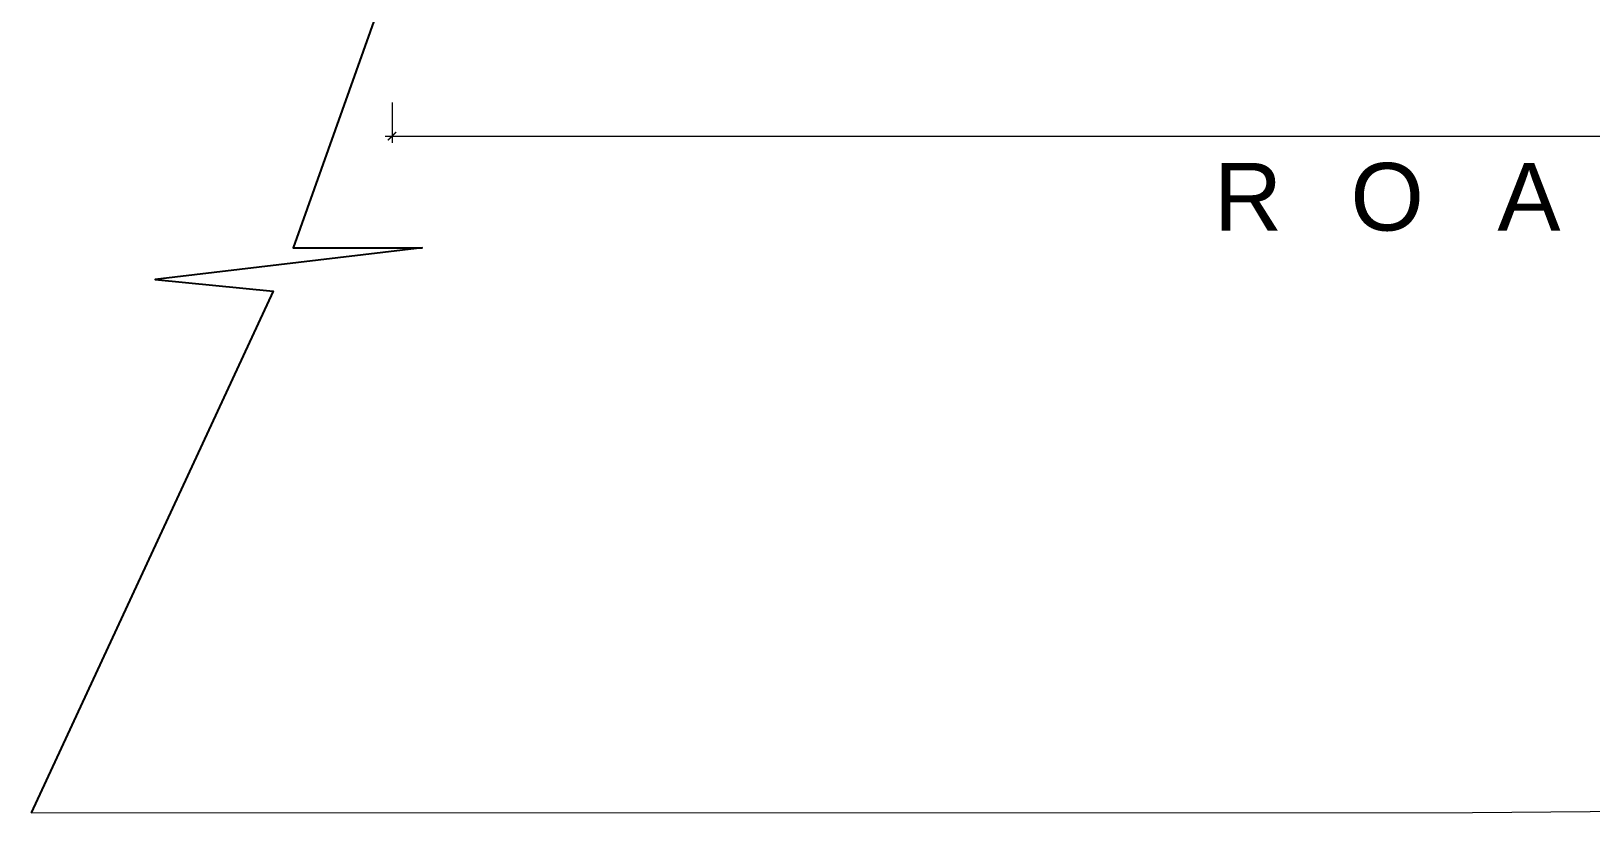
# Model space of a CAD drawing. Header units: metres. Extents: x 60101 to 1133747, y -540 to 107947.
# Drawn here: x 558199 to 569724, y 32802 to 38579 of the extents above; entities that cross this region are included whole.
import ezdxf

# ---------------------------------------------------------------- set-up
doc = ezdxf.new("R2010")
doc.units = ezdxf.units.M
doc.header["$LTSCALE"] = 5
doc.header["$PDMODE"] = 3
doc.header["$PDSIZE"] = 20
for name, color, linetype in [('A-DIM', 2, 'Continuous'), ('A-hatch', 251, 'Continuous'), ('A-TEXT', 3, 'Continuous')]:
    doc.layers.add(name, color=color, linetype=linetype)
doc.layers.add('A-FURN', color=251, linetype='Continuous', lineweight=5)
doc.styles.add('CEN GOTHIC', font='GOTHIC.TTF', dxfattribs={"width": 0.7})
doc.styles.add('century', font='GOTHIC.TTF', dxfattribs={"width": 0.8})
doc.styles.add('Century Gothic_B', font='GOTHICB.TTF', dxfattribs={"height": 199.9999999999998})
doc.dimstyles.new('1-50', dxfattribs={"dimscale": 50, "dimtxt": 5, "dimasz": 1.25, "dimexe": 1, "dimexo": 1, "dimgap": 0, "dimtad": 0, "dimdec": 0, "dimrnd": 5, "dimzin": 12, "dimdsep": 46, "dimtxsty": 'CEN GOTHIC', "dimblk": 'ARCHTICK', "dimcen": 1, "dimdle": 1, "dimclrd": 6, "dimclre": 6, "dimclrt": 256, "dimadec": 0, "dimazin": 3, "dimtfac": 1, "dimtdec": 0, "dimtmove": 1, "dimatfit": 2, "dimfxl": 5, "dimfxlon": 1, "dimtvp": 0.75, "dimtolj": 1, "dimtzin": 12, "dimlwd": 18, "dimlwe": 18, "dimarcsym": 0})

# ---------------------------------------------------------------- blocks, each defined once
blk = doc.blocks.new('_ArchTick')
at = {"color": 0, "linetype": 'ByBlock', "const_width": 0.15}
blk.add_lwpolyline([(-0.5, -0.5), (0.5, 0.5)], dxfattribs=at)
blk = doc.blocks.new('*D389')
at = {"layer": 'A-DIM', "color": 6, "lineweight": 18, "transparency": 16777216}
for p, q in [((560865.1996414, 38052.90748921176), (560865.1996414, 37752.90748921176)), ((584697.5941054458, 38052.90748921176), (584697.5941054458, 37752.90748921176))]:
    blk.add_line(p, q, dxfattribs=at)
at = {"layer": 'A-DIM', "lineweight": 18, "transparency": 16777216}
blk.add_line((560815.1996414, 37802.90748921176), (584747.5941054458, 37802.90748921176), dxfattribs=at)
at = {"layer": 'Defpoints', "color": 0, "transparency": 16777216}
for p in [(560865.1996414, 38392.26112166187), (584697.5941054458, 38392.26112166187), (584697.5941054458, 37802.90748921176)]:
    blk.add_point(p, dxfattribs=at)
at = {"layer": 'A-DIM', "lineweight": 18, "transparency": 16777216, "xscale": 62.5, "yscale": 62.5, "zscale": 62.5, "rotation": 180}
blk.add_blockref('_ArchTick', (560865.1996414, 37802.90748921176), dxfattribs=at)
at = {"layer": 'A-DIM', "lineweight": 18, "transparency": 16777216, "xscale": 62.5, "yscale": 62.5, "zscale": 62.5}
blk.add_blockref('_ArchTick', (584697.5941054458, 37802.90748921176), dxfattribs=at)
at = {"layer": 'A-DIM', "transparency": 16777216, "insert": (572781.3968734229, 38196.77220709075), "char_height": 500, "attachment_point": 5, "style": 'century'}
blk.add_mtext('\\A1;23830', dxfattribs=at)

msp = doc.modelspace()

# ---------------------------------------------------------------- linework, layer by layer
at = {"layer": 'A-FURN', "linetype": 'Continuous', "ltscale": 50, "elevation": -2696.999999999989}
msp.add_lwpolyline([(558198.8620294863, 32801.71123209735), (568850.6208350295, 32804.18925705692), (583639.8323602909, 32929.26307883998)], dxfattribs=at)
at = {"layer": 'A-hatch'}
msp.add_lwpolyline([(560859.36918458, 39015.90973758281), (560136.0288490886, 36977.32532039424), (561089.0480044717, 36977.32532039424), (559116.1241495842, 36743.37961164257), (559988.1940363878, 36658.27611509105), (558198.8620294863, 32801.71123209735)], dxfattribs=at)

# ---------------------------------------------------------------- texts
at = {"layer": 'A-TEXT', "insert": (566927.2894195253, 37605.26126161357), "char_height": 500, "width": 3182.768035262823, "attachment_point": 1, "style": 'Century Gothic_B'}
msp.add_mtext('\\pi11.74555;{\\fArial|b0|i0|c0|p34;\\T2;ROAD}', dxfattribs=at)

# ---------------------------------------------------------------- dimensions: what is measured, and where the dimension line sits
at = {"layer": 'A-DIM', "color": 1}
dim = msp.add_aligned_dim(p1=(560865.1996414, 38392.26112166187), p2=(584697.5941054458, 38392.26112166187), distance=-589.353632450111, dimstyle='1-50', override={"dimtxt": 10, "dimtxsty": 'century', "dimblk": 'ArchTick', "dimclrd": 256, "dimclre": 6}, dxfattribs=at)
dim.commit()
dim.dimension.update_dxf_attribs({"geometry": '*D389', "text_midpoint": (572781.3968734229, 38196.77220709075)})

doc.saveas('drawing.dxf')
